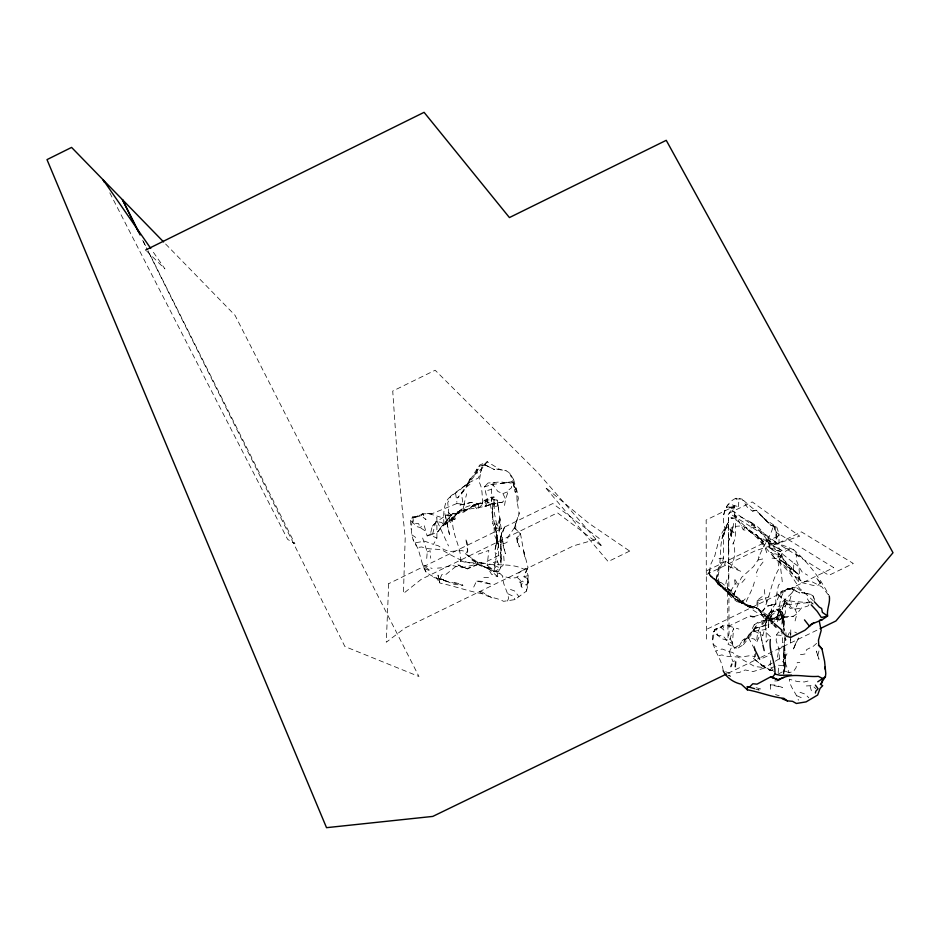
<?xml version="1.0" encoding="UTF-8"?>
<svg xmlns="http://www.w3.org/2000/svg" width="940" height="940" viewBox="0 0 940 940"><rect width="100%" height="100%" fill="white"/><g stroke="black" fill="none" stroke-linecap="round" stroke-linejoin="round"><path stroke-width="0.7" stroke-dasharray="4.7 3.53" d="M717.643 583.869L732.812 596.63L737.524 598.04L739.251 601.964L743.058 601.048L742.377 601.917L734.798 596.054L741.178 601.471L745.502 598.557L742.377 601.917L739.251 601.964L717.643 583.869L715.822 579.98C723.765 562.508 716.609 543.426 726.573 526.494L734.962 533.485L726.573 526.494L721.755 539.678L725.069 529.009C721.227 517.611 724.282 503.44 736.067 498.177L742.001 499.081L747.523 507.565L752.493 511.09L755.901 510.079L764.114 518.586L776.722 527.046L779.084 534.167L776.135 539.102L776.135 531.594L774.772 526.412L771.106 525.448L757.382 512.147M518.281 576.149L515.743 577.783L510.079 578.088L502.759 576.173L499.704 573.188L497.742 576.725L487.942 568.124L493.171 570.933L498.882 571.496L493.97 571.755L491.749 568.759L483.818 566.702L487.942 568.124L491.549 574.317L497.742 576.725L497.26 573.294L500.362 568.324L501.537 558.971L498.623 555.493L498.647 544.624L494.311 534.766L494.099 527.975L496.684 524.496L494.252 512.441L494.088 499.587L490.621 497.319L478.672 503.699L471.586 502.371L460.06 505.003L456.84 503.546L431.765 513.816L422.659 513.792L413.33 517.787C409.887 527.775 410.839 538.984 417.466 547.468C420.673 555.552 421.52 564.447 426.031 572.014C436.336 580.391 450.542 581.66 462.974 585.42L453.762 584.21L440.907 578.97L445.337 580.215L433.751 577.513M783.784 633.008L783.866 616.758L793.419 616.241L796.932 613.75L801.362 608.027L807.918 606.018L811.02 601.964L813.264 604.009L807.166 602.763L783.666 605.055L782.256 608.603L783.032 618.297L778.919 620.141L777.098 617.286C780.482 608.18 778.402 597.664 785.394 590.097L788.707 588.311L791.727 588.745L799.752 593.011L791.198 588.687L781.222 591.542L774.971 604.455L762.587 624.313L771.54 613.256C762.845 619.918 756.277 630.352 756.959 641.632L754.186 639.036L748.487 637.625L742.154 640.739L738.206 647.895L734.328 648.048L730.11 638.131L726.35 640.058L722.261 638.836L713.519 632.091L714.846 629.506L718.959 628.578L722.719 625.911L729.851 625.617L749.944 615.923L756.489 616.84L752.458 617.075L749.944 615.923M766.206 632.62L766.159 642.184L770.389 636.627L766.206 632.62L765.371 624.207L767.569 617.862C775.759 613.75 780.517 604.914 789.377 601.647L791.856 593.046L795.663 587.03L801.397 591.213L806.261 593.704L810.621 594.303L813.018 595.948L815.427 601.212M783.373 674.227L783.466 650.28L783.619 662.453L779.354 658.775L778.99 649.082L776.17 640.786L776.452 634.993L778.625 631.903L781.175 634.57M787.426 636.721L790.775 629.565L790.646 643.242L790.693 639.141M784.418 638.236L784.935 662.066L783.913 673.557M790.705 637.766L790.775 629.565M484.453 486.838L488.036 483.007L493.218 485.216L497.965 491.549L502.888 493.606L505.614 499.152L502.254 502.265L489.54 504.287L487.801 502.019L484.453 486.838L492.76 484.453L511.924 481.727L511.607 487.684L508.669 489.963L505.614 499.152L504.157 507.612M783.408 672.923C787.121 663.323 784.066 653.265 784.5 643.195L785.769 664.227L789.13 672.699L793.501 671.36L795.98 667.858L797.202 662.665L799.834 662.371M811.02 601.964L805.745 602.47L789.259 600.954L785.429 605.583L785.3 613.091L783.032 618.297M491.855 597.84L481.491 591.671L478.296 590.637C485.357 597.781 495.509 596.818 503.57 601.318L514.979 599.603L526.447 591.107L528.233 575.445L526.095 570.944L528.022 567.466L523.404 549.712L524.708 556.586L526.212 558.654M478.319 554.142L488.835 550.394L487.167 565.387L495.239 561.838L500.55 562.367L501.455 531.018L497.319 500.315L494.064 496.931L490.621 497.319M484.3 500.233L494.088 499.587L497.319 500.315L497.73 505.99L493.794 506.637L494.064 496.931L491.667 497.977L490.398 504.545C492.783 519.667 499.539 535.777 494.851 550.864L496.191 558.137L499.927 567.772L502.947 565.516L504.075 560.886L503.629 554.259L505.426 553.484L503.299 545.529L502.548 537.551L502.312 543.003L505.426 553.484M527.54 582.953L528.233 575.445L524.003 576.819L526.095 570.944M793.595 569.863L793.795 563.037L781.892 553.578L776.687 554.259L770.636 552.368L775.806 555.705L781.281 556.927L779.965 562.508L782.28 581.649L778.449 585.15L775.688 599.203L775.958 604.091L767.992 606.006L760.848 611.999M828.457 594.973L821.807 586.807L810.562 580.979L803.277 581.954L800.257 580.497L798.612 574.411C787.497 564.611 777.121 553.19 769.555 540.559C763.844 533.473 758.58 525.154 749.603 522.158L754.879 525.801L750.284 521.829L737.877 515.531L735.856 516.401L735.938 519.926C734.105 528.327 737.888 538.409 731.555 545.494M738.206 647.895L743.34 644.723L744.151 641.221L757.147 624.877L752.928 630.963L751.589 629.918L754.162 624.924C763.186 619.766 773.855 620.87 783.443 617.839L778.919 620.141L779.119 614.936L783.443 617.839L793.419 616.241M436.924 538.033L436.877 517.399L432.118 536.059L436.924 538.033L433.446 544.389L424.68 541.182L415.163 542.803L413.036 539.666M496.861 544.26L497.166 536.893L494.934 523.239L498.658 547.303L496.884 534.907L496.907 543.872L497.166 536.893L494.851 550.864M501.537 558.971L500.785 536.023L500.527 542.356L498.647 544.624L496.602 553.801M776.135 539.102L776.135 531.594M431.765 513.816C424.868 512.053 419.287 516.354 412.742 516.836L410.51 520.255L416.925 526.659L420.027 527.469L424.093 525.166L427.16 535.906L430.132 535.177L432.294 526.095L436.83 521.547L446.477 515.073L449.332 515.825L464.196 511.83L464.689 501.431L466.687 493.805M500.785 536.023L500.55 562.367M775.958 604.091L771.905 604.737L771.352 615.712L768.673 619.131L754.996 611.4L741.178 601.471L742.377 601.917M728.829 551.733L728.418 541.781L732.284 529.126L728.418 541.781M500.045 517.811L499.046 533.133L500.045 517.811L495.474 530.536L492.83 523.486L492.607 508.082L492.83 523.486M511.924 481.727L513.346 483.618L515.32 492.36L513.346 483.618L513.604 479.506L509.609 472.949L506.049 470.74L495.533 468.813L506.049 470.74M777.627 621.74L778.32 610.789L776.487 609.261L770.976 611.846L767.298 615.371L765.936 620.694L761.224 614.255L752.458 617.075M778.191 672.829L778.696 665.203L783.866 665.849L783.349 658.964M762.164 596.571L757.311 600.237L758.134 600.707L757.534 609.026L773.091 624.383M776.487 609.261L780.588 609.355L782.245 611.846L784.23 617.462L784.16 629.224M426.725 558.442L427.23 551.945L422.647 538.044M723.189 670.808C721.943 656.954 708.877 646.767 713.519 632.091L715.587 629.142L717.749 635.205L723.318 636.063L726.35 640.058L732.859 644.006M768.932 613.28L768.192 627.673L764.408 629.741L754.232 631.057L742.154 640.739M478.672 503.699L478.061 510.138L471.586 502.371L460.06 505.003M772.598 621.869L768.015 615.489L756.536 607.945L757.311 600.237M755.384 653.03L755.02 656.625L753.375 658.317L765.536 668.422L770.354 670.42L760.202 664.322M735.468 590.919L732.812 596.63L741.507 577.489L753.563 566.526L758.063 560.005C761.236 547.726 770.835 537.633 773.55 524.873L775.136 531.899L779.084 534.167L778.919 548.678L781.998 550.593L786.204 548.561L793.83 549.923C808.141 562.449 819.915 577.994 828.739 594.832M513.604 479.506L516.788 490.739L517.035 500.844L519.162 513.851L514.438 527.775L508.082 536.904L507.071 542.298L504.345 543.532L502.312 543.003M493.794 506.637L494.217 502.9L498.13 504.733L498.647 511.795M728.195 514.627L734.199 505.567L729.722 504.028L727.431 505.191L726.456 507.541L728.277 506.942L729.17 507.988L738.311 506.519L738.781 502.43L736.067 498.177M730.709 532.04L731.414 526.353M778.919 548.678L769.273 544.037L765.841 539.725L787.074 546.763L793.83 549.923L796.568 554.459L795.98 559.206L798.918 566.785L802.196 572.061L807.519 575.186M487.167 565.387L491.749 568.759L483.818 566.702L493.97 571.755L495.239 561.838M430.132 535.177L437.523 532.087C441.671 526.294 447.828 521.912 453.973 518.363L453.433 517.529L458.144 512.488C468.531 507.494 480.634 508.787 491.115 504.193L491.902 498.247L491.397 489.388L493.218 485.216L492.983 482.972L498.423 483.113M714.882 579.945L724.834 589.286L709.195 574.023L710.64 569.44L708.631 572.965L709.195 574.023L734.023 596.971L710.57 576.549L709.195 574.023L710.428 565.046L714.87 555.599L719.735 536.623L729.299 520.725M732.166 646.015L733.588 628.472L728.077 644.323L732.166 646.015L729.44 651.69L722.049 648.988L715.563 651.079M773.244 622.55L756.818 607.816L736.819 601.553L730.838 596.841L724.916 589.591L726.502 579.968M820.89 582.001L818.106 585.326L813.135 585.397L798.213 581.731L799.47 574.352L798.918 566.785L793.795 563.037M743.34 644.723L754.232 631.057L754.726 628.449L757.17 626.534L752.035 631.821L752.928 630.963M770.741 660.573L770.083 664.134L770.683 667.976L773.033 669.586M712.943 639.47L714.846 629.506L722.719 625.911L724.54 630.611L720.886 627.403L714.846 629.506L718.959 628.578M777.38 657.225L778.99 649.082L781.822 647.531L782.973 642.314M518.551 536.012L516.8 537.903L519.362 546.915L517.27 542.392L518.551 536.012L520.537 534.038L514.438 527.775L519.279 512.758M769.895 619.107L773.385 610.001L769.895 619.107L768.192 627.673L771.07 623.772L776.346 619.495L777.827 614.208L776.346 619.495M469.871 479.071L467.309 484.088L469.13 482.643L469.871 479.071L482.009 468.296L487.378 461.763L500.362 469.765M780.635 594.339L781.222 591.542L788.707 588.311M762.457 612.175C770.083 598.51 770.812 582.177 778.861 568.888L777.838 558.901L779.025 553.413L769.637 548.561L768.332 541.475L762.34 533.65L754.843 527.446L747.136 528.292L741.636 525.86L735.515 526.365M784.407 630.787L782.292 618.614L779.295 610.589L780.588 609.355L782.292 618.614L781.61 626.851M709.195 574.023L716.856 581.813L718.618 572.86L723.4 558.583L723.671 535.295L727.654 523.228L723.671 535.295M754.362 582.072C752.564 589.85 748.04 596.465 745.303 603.997L749.004 606.382M526.447 591.107L528.715 582.083L527.657 578.97M795.099 620.929L796.932 613.75L795.04 609.096L791.221 607.487L788.096 602.364L784.841 600.942L782.256 608.603M756.959 641.632L758.921 637.367L762.928 635.311L764.408 629.741M817.741 655.533L819.187 650.116L816.39 651.279L818.999 659.269L816.39 651.279M499.704 573.188L497.26 573.294L496.226 569.041L494.146 565.516L496.191 558.137M783.666 605.055L784.841 600.942L789.259 600.954M722.378 537.539L725.069 529.009M728.148 593.774L730.298 587.03M432.294 526.095L437.347 521.677L441.812 522.523L444.021 525.154L447.405 520.654L454.901 519.374L457.028 513.134L464.196 511.83L474.806 504.745L482.514 503.041L486.191 500.891L491.115 504.193L485.357 506.355M725.798 561.168L724.587 564.705L740.802 571.297L725.798 561.168L720.769 562.602L718.466 567.995L715.822 579.98L716.856 581.813M723.518 514.685L724.975 510.49L728.277 506.942L734.763 507.506L726.456 507.541M733.177 518.175L730.909 517.635L731.238 518.316L734.904 518.034L733.788 509.045L734.904 505.814L738.311 506.519M482.009 468.296L478.46 477.943L469.13 482.643L461.552 488.13L469.13 482.643M473.737 587.042L476.58 581.002L482.596 581.413L491.796 584.445L476.58 581.002M731.238 518.316L734.904 518.034L737.877 515.531M747.876 637.402L749.309 633.901M798.142 602.54L796.086 607.393L790.199 608.415L786.216 602.716L776.499 593.14L784.759 599.426L791.48 602.939M448.216 512.323L452.986 516.929L449.931 524.027L447.734 502.794L451.036 495.768L462.997 487.096C458.097 492.56 450.648 494.605 446.641 500.867C443.187 508.528 443.457 516.965 444.021 525.154M452.986 516.929C450.331 532.592 461.317 545.846 460.718 561.11L458.814 565.539L467.521 568.865L481.738 562.884C495.615 566.55 511.055 562.472 523.885 569.229L528.022 567.466L524.003 576.819L528.163 578.934M507.436 601.013L508.54 598.486C507.718 590.72 502.324 584.41 502.759 576.173M784.571 636.686L785.746 640.305L786.862 637.919M751.225 525.895L752.658 523.016M484.041 464.407L494.663 469.695L484.041 464.407L487.378 461.763L479.811 464.971C471.939 475.616 466.757 488.154 457.557 497.988L474.207 476.169L479.001 467.685L474.336 474.888M800.257 580.497L799.188 578.793L798.612 574.411L795.087 571.685L790.375 569.769L791.316 568.019M784.759 657.93L787.673 652.583M730.451 568.042C734.563 560.581 735.926 551.192 733.529 542.909M734.904 518.034L735.856 516.401M483.231 464.818L478.801 466.487L485.733 464.912L483.231 464.818L481.503 467.709L479.106 482.032C482.737 488.471 482.032 495.944 482.514 503.041L484.97 506.449L491.115 504.193M731.191 590.226L723.33 588.593L730.309 594.785L733.741 594.82L731.191 590.226L735.15 583.764L734.363 578.147L738.088 585.185L735.15 583.764M487.801 502.019L484.97 506.449L486.191 500.891L479.365 507.283M453.973 518.363C458.802 507.048 471.704 504.686 482.514 503.041M421.179 515.731L422.659 513.792L426.031 519.644L421.179 515.731L413.33 517.787L412.742 516.836L413.753 523.239L418.641 523.651L420.027 527.469L425.961 531.429M743.246 529.796L745.35 527.082L756.207 534.907L763.303 542.133L755.525 534.308L748.851 530.853L743.246 529.796L738.182 519.738L734.399 514.58L737.442 516.659M763.033 562.073L758.674 567.666L755.807 574.129L757.076 576.502M744.151 641.221L754.726 628.449L767.898 624.712L754.726 628.449M439.849 528.597L452.128 514.004L458.191 511.489L466.91 509.586L477.955 504.146L472.62 505.732L480.552 503.44M437.523 532.087L452.128 514.004L449.332 515.825M779.119 614.936L775.053 618.027L768.321 620.811L773.033 618.99L779.119 614.936L776.323 617.991M741.966 582.506L746.854 576.866M445.349 524.673L462.645 508.364L458.144 512.488M528.715 582.083L526.083 585.068L522.452 581.002L520.784 582.083L517.294 582.107M458.826 511.395L448.615 521.265M791.856 593.046L781.81 602.575L781.927 605.971L777.991 606.3M778.919 620.141L782.703 616.769M816.625 643.348L813.335 646.25L806.626 649.599L804.945 653.982L801.327 654.593L797.931 653.535M765.336 618.72L771.54 613.256M783.749 607.04L785.429 605.583M460.718 561.11L467.309 562.707L481.738 562.884L466.663 568.712L457.886 564.846L445.666 574.657L441.87 574.598L439.932 578.958L438.792 578.993L438.005 575.092L439.838 583.023C455.512 586.266 470.364 592.13 486.168 594.339M720.886 627.403L722.719 625.911M469.93 484.359L466.029 487.437L461.505 493.935L464.196 511.83M518.716 573.106L523.885 569.229M484.57 567.126L465.312 553.613L467.697 551.862L467.721 544.777L465.841 538.702L467.697 551.862L461.693 550.629L449.39 551.522L443.856 549.524L438.193 545.729L433.446 544.389M754.162 624.924L758.874 621.61L777.098 617.286L771.246 619.801M779.354 658.775L767.111 666.143L762.575 665.602L758.251 662.465M490.398 504.545L492.419 503.276L502.254 502.265M789.306 548.96L781.892 553.578L778.673 559.253L779.965 562.508L789.447 572.683L799.564 588.358L813.288 600.754M474.806 504.745L466.91 509.586L457.451 512.77M498.623 555.493L483.266 563.354L477.532 562.531M779.295 610.589L782.292 618.614L784.23 617.462M734.328 648.048L739.075 645.24M427.16 535.906L432.87 532.78M493.97 571.755L500.362 568.324M778.109 674.098L783.843 671.125M707.444 628.942L833.709 567.643L780.564 534.837L706.88 570.674L706.692 574.434L754.949 550.957L799.693 536.176L752.247 501.925L729.111 513.181L828.904 575.339L853.32 563.483L801.456 531.887L777.697 543.449L729.675 508.552L706.163 520.008L706.481 642.138M727.901 673.346L759.52 658.024M760.836 657.377L818.799 629.283M762.845 658.082L770.988 654.381M427.23 551.945L430.073 550.699L430.72 558.231M734.904 505.814L729.17 507.988L733.788 509.045M502.888 493.606L508.176 491.62M791.198 588.687L795.663 587.03L785.57 590.062L791.727 588.745L788.578 589.603M413.33 517.787L417.172 516.401M758.134 600.707L769.038 596.912M770.683 667.976L778.696 665.203M753.375 658.317L765.454 667.752L752.928 671.63L745.22 669.95L739.334 672.464L734.751 673.122M771.905 604.737L767.992 606.006L765.101 596.853L764.373 589.591M783.831 626.71L781.34 617.568L783.866 616.758M734.81 660.879L732.824 661.478L728.336 649.164M806.32 685.965L812.371 685.554L815.873 688.75M472.045 558.748L478.977 565.058L483.301 566.902L478.014 563.965L461.928 567.736L451.976 565.41L443.41 567.631L437.453 568.124M487.754 490.375L491.397 489.388M807.977 681.042L804.382 681.97L797.684 681.618L789.341 679.244C789.917 687.399 796.192 692.815 798.436 700.206M718.889 655.627L721.908 654.898L725.327 656.155L737.865 657.013L754.691 666.507L765.454 667.752M758.063 560.005L762.575 558.983L758.416 556.832M457.028 513.134L446.477 515.073L454.901 519.374M795.04 609.096L801.362 608.027M752.493 511.09L756.618 510.455L771.106 525.448L776.722 527.046L774.772 526.412L776.323 534.601M770.976 611.846L778.32 610.789L782.245 611.846L783.889 622.116L783.173 615.817L781.246 614.795L780.588 609.355M500.433 483.595L507.53 482.972L500.738 481.903L488.036 483.007M719.018 558.478L724.458 558.031M774.689 680.971L777.909 680.842M735.585 498.87L742.001 499.081L752.388 508.094L756.618 510.455L755.901 510.079M770.295 684.849L775.101 685.048L782.456 687.445L770.295 684.849L770.73 691.147M494.099 527.975L499.716 528.221L496.684 524.496M483.818 577.36L488.53 577.583M776.452 634.993L782.033 635.452M456.84 503.546L463.408 504.251M729.393 592.658L732.448 593.011L747.253 605.501L754.244 608.779L747.888 606.418L736.525 599.52L743.258 603.327L736.819 601.553M772.045 558.113L777.838 558.901M465.312 553.613L478.014 563.965C464.607 563.73 453.656 556.445 442.329 550.206C435.584 548.302 428.24 549.982 421.837 546.962L417.466 547.468L415.163 542.803M810.621 594.303L801.55 592.658L806.261 593.704M761.224 614.255L767.298 615.371M755.807 689.373L759.238 690.019L755.619 688.773M506.507 482.255L513.346 483.618M772.798 670.596L768.908 669.691L762.575 665.602L773.103 671.595M748.393 605.771L756.818 607.816L745.937 605.56L740.203 602.375L756.536 607.945M772.974 670.608L769.355 669.727L774.325 671.466M729.44 651.69L732.577 652.489L736.866 655.58L740.967 657.06L750.096 655.662L755.02 656.625L754.174 645.369L755.643 650.633M454.314 582.424L462.562 584.633M756.113 687.692L760.977 689.055M447.757 581.555L438.792 578.993L439.838 583.023L436.383 577.83M428.969 513.675L440.413 517.106M728.453 625.887L738.899 629.048M713.225 578.911C722.402 581.155 728.218 589.204 734.868 595.302L726.561 587.394M775.512 694.578L779.19 695.788M799.999 692.263L805.333 694.202L808.8 697.809M510.455 589.451L514.591 590.955L518.868 596.571M426.031 572.014L422.636 564.917L432.106 568.453M725.633 671.736L730.533 673.569M467.521 568.865L457.886 564.846M789.13 672.699L783.854 670.643L785.711 663.299L784.5 670.819L784.818 663.957L781.857 632.608M494.146 565.516L499.927 567.772M727.842 675.214L730.533 676.283L728.43 674.72M424.575 568.63L430.637 571.038L422.636 564.917M757.44 608.204L755.008 607.228L760.119 610.495L757.44 608.204L763.151 615.618M796.92 695.753L803.853 698.808M507.964 593.798L513.675 596.512L514.979 599.603M754.232 631.057L762.928 635.311M794.746 632.044L796.721 633.043M799.188 578.793L794.418 576.279L784.348 565.504L775.547 559.112L757.064 537.856L745.35 527.082L748.851 530.853L763.844 541.511L755.525 534.308L756.207 534.907L748.851 530.853M781.998 550.593L774.666 546.598L765.841 539.725M796.568 554.459L803.054 558.031M784.912 563.33L778.673 559.253L781.281 556.927L781.892 553.578C782.761 565.011 793.195 572.119 798.213 581.731M471.998 560.052L478.014 563.965M411.814 534.789L416.784 538.15M735.938 519.926L740.802 523.369L741.636 525.86M798.612 574.411L787.673 566.585L785.358 561.251M766.817 541.687L761.048 537.422L763.985 546.351M712.955 644.17L716.491 646.826M716.668 579.968L720.369 582.859L724.916 589.591M768.673 619.131L773.162 622.68M741.319 522.84L747.136 528.292M735.656 599.544L719.288 584.833L718.477 578.664M517.235 577.383L522.487 582.342L521.301 585.596L522.323 588.287M795.087 571.685L786.886 563.718L779.19 559.418L783.631 561.967L788.025 565.939L790.375 569.769M146.628 250.992L164.935 268.911L151.575 249.641M764.114 518.586L771.106 525.448M514.438 527.775L520.537 534.038L524.708 556.586M165.616 244.001L235.024 315.299L418.958 676.506L344.874 646.52L147.944 250.898M772.257 554.859L775.547 559.112M807.354 598.839L810.433 603.644M754.503 649.141L748.487 637.625M756.594 534.696L759.802 540.383L764.102 544.471L767.298 554.424M708.631 572.965L710.57 576.549M109.804 192.829L287.628 539.348L294.901 543.79L148.003 250.675M143.409 241.521L147.345 249.37M142.704 240.393L147.286 249.594M437.347 521.677L448.521 545.952M509.609 472.949L516.788 490.739L518.351 498.353L517.388 503.217L517.035 500.844M813.018 595.948L814.957 601.048M810.104 686.212L811.972 692.898M781.246 614.795L782.292 618.614M476.404 469.248L477.391 473.114M762.587 643.7L759.955 631.833L762.693 643.888M771.505 615.688L772.95 623.596M780.905 614.913L781.34 617.568M455.606 493.265L456.911 502.254M785.358 637.59L785.746 640.305M516.8 537.903L517.27 542.392M520.784 582.083L521.406 589.192M410.51 520.255L411.121 529.161M515.555 523.674L515.895 529.326M785.934 632.667L786.134 636.051M492.419 503.276L492.724 514.791M769.555 540.559L769.637 548.561M728.57 517.67L728.547 577.278L727.525 583.881L728.007 638.366L729.064 633.478L728.57 517.67M405.199 537.727L403.436 593.493L421.32 579.275L557.455 512.829L602.399 546.657L537.962 472.832L435.161 370.231L392.732 391.064L397.679 462.891L405.199 537.727M388.702 583.658L386.281 642.243L404.952 628.014L573.423 545.87L599.226 538.432L552.79 503.535L388.702 583.658M731.825 532.04L730.909 538.162L733.682 523.31L731.825 532.04M764.866 625.3L764.725 625.875L768.626 616.699L764.866 625.3M501.748 533.344L499.716 540.688L505.015 525.907L501.748 533.344M795.311 644.3L792.82 650.445L798.542 637.955L795.311 644.3M629.706 551.075L608.157 561.58L545.141 487.202L588.898 523.333L629.706 551.075M772.915 543.555L769.143 543.543L777.603 543.99L772.915 543.555M780.823 551.439L774.172 550.088L767.651 546.962L780.823 551.439M819.88 581.954L816.202 577.748L820.879 583.904L819.88 581.954M516.424 490.034L513.851 485.968L516.788 490.739L516.424 490.034M449.438 534.366L444.726 512.829L449.438 534.366"/><path stroke-width="1.41" d="M770.342 639.505C768.591 651.479 775.747 662.265 774.924 674.098L772.222 677.564L770.823 676.753L757.041 684.144L752.811 683.768L749.556 687.023L747.347 686.611L747.37 689.819C759.79 692.016 771.376 697.034 783.866 698.326L787.368 700.876L792.526 701.311L796.356 703.473L806.073 701.886L817.659 695.024L820.044 688.421L822.712 685.683L820.456 684.343L825.402 676.718L825.79 673.545L824.58 661.208L821.936 648.8L818.764 645.028L818.47 640.116L821.184 630.434L819.292 621.305M735.256 666.742L735.691 661.807M815.391 693.039L815.85 691.17L818.059 688.761L815.38 685.131M730.885 666.613L731.861 664.051M820.456 684.343L822.3 682.475L822.241 680.29M813.652 622.609L804.934 630.246L790.575 637.496L786.134 636.051L781.234 631.045M817.73 681.794L825.402 676.718M804.499 619.895L809.434 626.193L810.809 624.524L822.265 619.672L827.588 616.029C826.554 609.12 830.502 602.728 829.292 595.995M145.653 250.028L424.081 112.33L509.421 217.563L666.249 140.319L893 552.732L835.93 620.976L820.115 628.637M726.573 673.992L432.776 816.414L326.521 827.67L47 159.624L71.581 147.416L163.584 241.921M770.823 676.753L778.637 680.055C790.881 671.783 804.84 677.552 818.329 676.342L822.97 678.692M777.58 679.808L784.031 677.341M819.668 620.13L822.265 619.672M791.562 675.073L780.141 675.32L774.924 674.098M747.347 686.611L754.62 688.668M772.222 677.564L778.637 680.055M782.292 698.855L787.368 700.876M774.29 623.573L782.139 630.27M747.37 689.819L741.214 684.191C733.799 682.569 726.538 677.834 723.189 670.808M774.078 625.347L776.052 627.274M818.399 645.169L821.936 648.8M814.31 601.764L819.339 607.181L821.642 608.462L822.359 612.328L827.588 616.029L821.349 617.533L817.118 611.235L811.197 604.843M150.741 248.442L103.118 179.81L104.458 182.407M755.22 650.257L759.649 659.245M140.131 234.976L122.423 199.644L138.133 231.181M762.904 645.075L764.208 650.586M824.827 667.141L825.355 669.621"/></g></svg>
